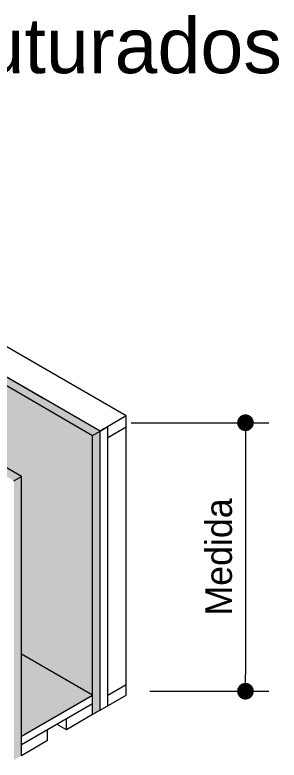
# Model space of a CAD drawing. Extents: x -20676 to 4767, y -817 to 13976.
# Drawn here: x -15600 to -15520.7, y 8217.9 to 8441.1 of the extents above; entities that cross this region are included whole.
import ezdxf
from ezdxf.enums import TextEntityAlignment as Align

# ---------------------------------------------------------------- set-up
doc = ezdxf.new("R2010")
doc.units = 0
doc.header["$PDMODE"] = 2
doc.header["$PDSIZE"] = 10
doc.layers.get('0').update_dxf_attribs({"lineweight": 13})
doc.layers.get('Defpoints').update_dxf_attribs({"lineweight": 13})
for name, color, linetype, lineweight in [('cotas', 4, 'Continuous', 13), ('Demarcação 1', 252, 'Continuous', 9), ('Demarcação 2', 254, 'Continuous', 9), ('MADEIRA', 3, 'Continuous', 13)]:
    doc.layers.add(name, color=color, linetype=linetype, lineweight=lineweight)
doc.layers.add('IDENT INDICE', color=7, linetype='Continuous')
doc.styles.add('RICARDO', font='arial.ttf', dxfattribs={"width": 0.8})
doc.dimstyles.new('1x', dxfattribs={"dimtxt": 8, "dimasz": 5, "dimexe": 7, "dimexo": 5, "dimgap": 4, "dimtad": 1, "dimdec": 1, "dimdsep": 46, "dimtxsty": 'Standard', "dimblk": 'DOT', "dimcen": 0.09, "dimclrd": 4, "dimclre": 4, "dimclrt": 2, "dimadec": 0, "dimazin": 2, "dimtfac": 1, "dimtdec": 1, "dimtmove": 0, "dimatfit": 3, "dimldrblk": 'DOT', "dimfxl": 0, "dimtolj": 1, "dimtzin": 0, "dimlwd": 9, "dimlwe": 9, "dimarcsym": 0})

# ---------------------------------------------------------------- blocks, each defined once
blk = doc.blocks.new('DOT')
at = {"color": 0, "linetype": 'ByBlock'}
blk.add_line((-0.5, 0), (-1, 0), dxfattribs=at)
at = {"color": 0, "linetype": 'ByBlock', "const_width": 0.5}
blk.add_lwpolyline([(-0.25, 0, 1), (0.25, 0, 1)], format="xyb", close=True, dxfattribs=at)
blk = doc.blocks.new('*D17')
at = {"layer": 'cotas', "color": 4, "lineweight": 9, "ltscale": 3, "transparency": 16777216}
for p, q in [((-15565.08, 8318.95), (-15523.78, 8318.95)), ((-15530.78, 8313.95), (-15530.78, 8243.56)), ((-15559.51, 8238.56), (-15523.78, 8238.56))]:
    blk.add_line(p, q, dxfattribs=at)
at = {"layer": 'Defpoints', "color": 0, "ltscale": 3, "transparency": 16777216}
for p in [(-15570.08, 8318.95), (-15564.51, 8238.56), (-15530.78, 8238.56)]:
    blk.add_point(p, dxfattribs=at)
at = {"layer": 'cotas', "color": 4, "lineweight": 9, "ltscale": 3, "transparency": 16777216, "xscale": 5, "yscale": 5, "zscale": 5}
for p, rotation in [((-15530.78, 8318.95), 90), ((-15530.78, 8238.56), 270)]:
    blk.add_blockref('DOT', p, dxfattribs=dict(at, rotation=rotation))
at = {"layer": 'cotas', "color": 2, "ltscale": 3, "transparency": 16777216, "insert": (-15538.78, 8278.76), "char_height": 8, "attachment_point": 5, "rotation": 90}
blk.add_mtext('\\A1;Medida', dxfattribs=at)
blk = doc.blocks.new('_Dot')
at = {"color": 0, "linetype": 'ByBlock', "lineweight": -2}
blk.add_line((-0.5, 0), (-1, 0), dxfattribs=at)
at = {"color": 0, "linetype": 'ByBlock', "const_width": 0.5}
blk.add_lwpolyline([(-0.25, 0, 1), (0.25, 0, 1)], format="xyb", close=True, dxfattribs=at)

msp = doc.modelspace()

# ---------------------------------------------------------------- hatches: boundary and pattern name
at = {"layer": 'Demarcação 1'}
h = msp.add_hatch(color=256, dxfattribs=at)
h.dxf.hatch_style = 1
h.paths.add_polyline_path([(-15772.55, 8430.85), (-15774.8, 8429.55), (-15576.66, 8315.16), (-15574.41, 8316.45)])
h = msp.add_hatch(color=256, dxfattribs=at)
h.dxf.hatch_style = 1
h.paths.add_polyline_path([(-15617.07, 8311.27), (-15600.23, 8301.55), (-15597.99, 8302.84), (-15796.13, 8417.24), (-15798.37, 8415.94)])
h = msp.add_hatch(color=256, dxfattribs=at)
h.dxf.hatch_style = 1
h.paths.add_polyline_path([(-15576.66, 8231.55), (-15574.41, 8232.84), (-15574.41, 8316.45), (-15576.66, 8315.16)])
h = msp.add_hatch(color=256, dxfattribs=at)
h.dxf.hatch_style = 1
h.paths.add_polyline_path([(-15600.23, 8217.94), (-15597.99, 8219.23), (-15597.99, 8302.84), (-15600.23, 8301.55)])
msp.add_hatch(color=256, dxfattribs=at).paths.add_polyline_path([(-15597.99, 8249.7), (-15597.99, 8225.07), (-15576.66, 8237.38)])
at = {"layer": 'Demarcação 2'}
h = msp.add_hatch(color=256, dxfattribs=at)
h.dxf.hatch_style = 1
h.paths.add_polyline_path([(-15774.8, 8429.55), (-15774.8, 8404.92), (-15597.99, 8302.84), (-15597.99, 8249.7), (-15576.66, 8237.38), (-15576.66, 8315.16)])

# ---------------------------------------------------------------- linework, layer by layer
at = {"extrusion": (-1e-16, 0.816497, 0.57735)}
for p, q in [((-15574.41, 8316.45), (-15772.55, 8430.85)), ((-15772.55, 8430.85), (-15591.25, 8326.18)), ((-15774.8, 8429.55), (-15576.66, 8315.16)), ((-15597.99, 8302.84), (-15796.13, 8417.24)), ((-15576.66, 8315.16), (-15574.41, 8316.45)), ((-15574.41, 8232.84), (-15574.41, 8316.45)), ((-15576.66, 8231.55), (-15576.66, 8315.16)), ((-15600.23, 8301.55), (-15597.99, 8302.84)), ((-15597.99, 8219.23), (-15597.99, 8302.84)), ((-15576.66, 8237.38), (-15597.99, 8249.7)), ((-15597.99, 8225.07), (-15576.66, 8237.38)), ((-15576.66, 8234.79), (-15576.66, 8237.38)), ((-15576.66, 8234.79), (-15597.99, 8222.47)), ((-15576.66, 8231.55), (-15576.66, 8234.79)), ((-15574.41, 8232.84), (-15576.66, 8231.55)), ((-15597.99, 8222.47), (-15597.99, 8225.07)), ((-15597.99, 8219.23), (-15597.99, 8222.47))]:
    msp.add_line(p, q, dxfattribs=at)
at = {"layer": 'MADEIRA', "extrusion": (-1e-16, 0.816497, 0.57735)}
for p, q in [((-15566.55, 8320.99), (-15764.69, 8435.39)), ((-15566.55, 8320.99), (-15574.41, 8316.45)), ((-15566.55, 8317.75), (-15566.55, 8320.99)), ((-15572.12, 8314.54), (-15566.55, 8317.75)), ((-15566.55, 8237.38), (-15566.55, 8317.75)), ((-15576.66, 8231.55), (-15584.51, 8227.01)), ((-15584.51, 8227.01), (-15584.51, 8230.25)), ((-15590.13, 8223.77), (-15590.13, 8227.01)), ((-15584.51, 8227.01), (-15587.32, 8228.63)), ((-15590.13, 8223.77), (-15597.99, 8219.23))]:
    msp.add_line(p, q, dxfattribs=at)
at = {"layer": 'MADEIRA', "extrusion": (5e-16, 0.816497, 0.57735)}
for p, q in [((-15574.41, 8316.45), (-15572.12, 8317.78)), ((-15572.12, 8234.17), (-15572.12, 8317.78)), ((-15574.41, 8232.84), (-15566.55, 8237.38))]:
    msp.add_line(p, q, dxfattribs=at)
at = {"layer": 'MADEIRA'}
msp.add_line((-15572.12, 8237.41), (-15566.55, 8240.62), dxfattribs=at)

# ---------------------------------------------------------------- texts
at = {"layer": 'IDENT INDICE', "style": 'RICARDO'}
msp.add_text('Estruturados ', height=16.5788, dxfattribs=at).set_placement((-15582.27, 8432.22), align=Align.MIDDLE)

# ---------------------------------------------------------------- dimensions: what is measured, and where the dimension line sits
at = {"layer": 'cotas', "ltscale": 3}
dim = msp.add_linear_dim(base=(-15530.78, 8238.56), p1=(-15570.08, 8318.95), p2=(-15564.51, 8238.56), angle=90, text='Medida', dimstyle='1x', override={"dimblk": 'DOT', "dimldrblk": 'DOT'}, dxfattribs=at)
dim.commit()
dim.dimension.update_dxf_attribs({"geometry": '*D17', "text_midpoint": (-15530.78, 8278.76), "dimtype": 160})

doc.saveas('drawing.dxf')
